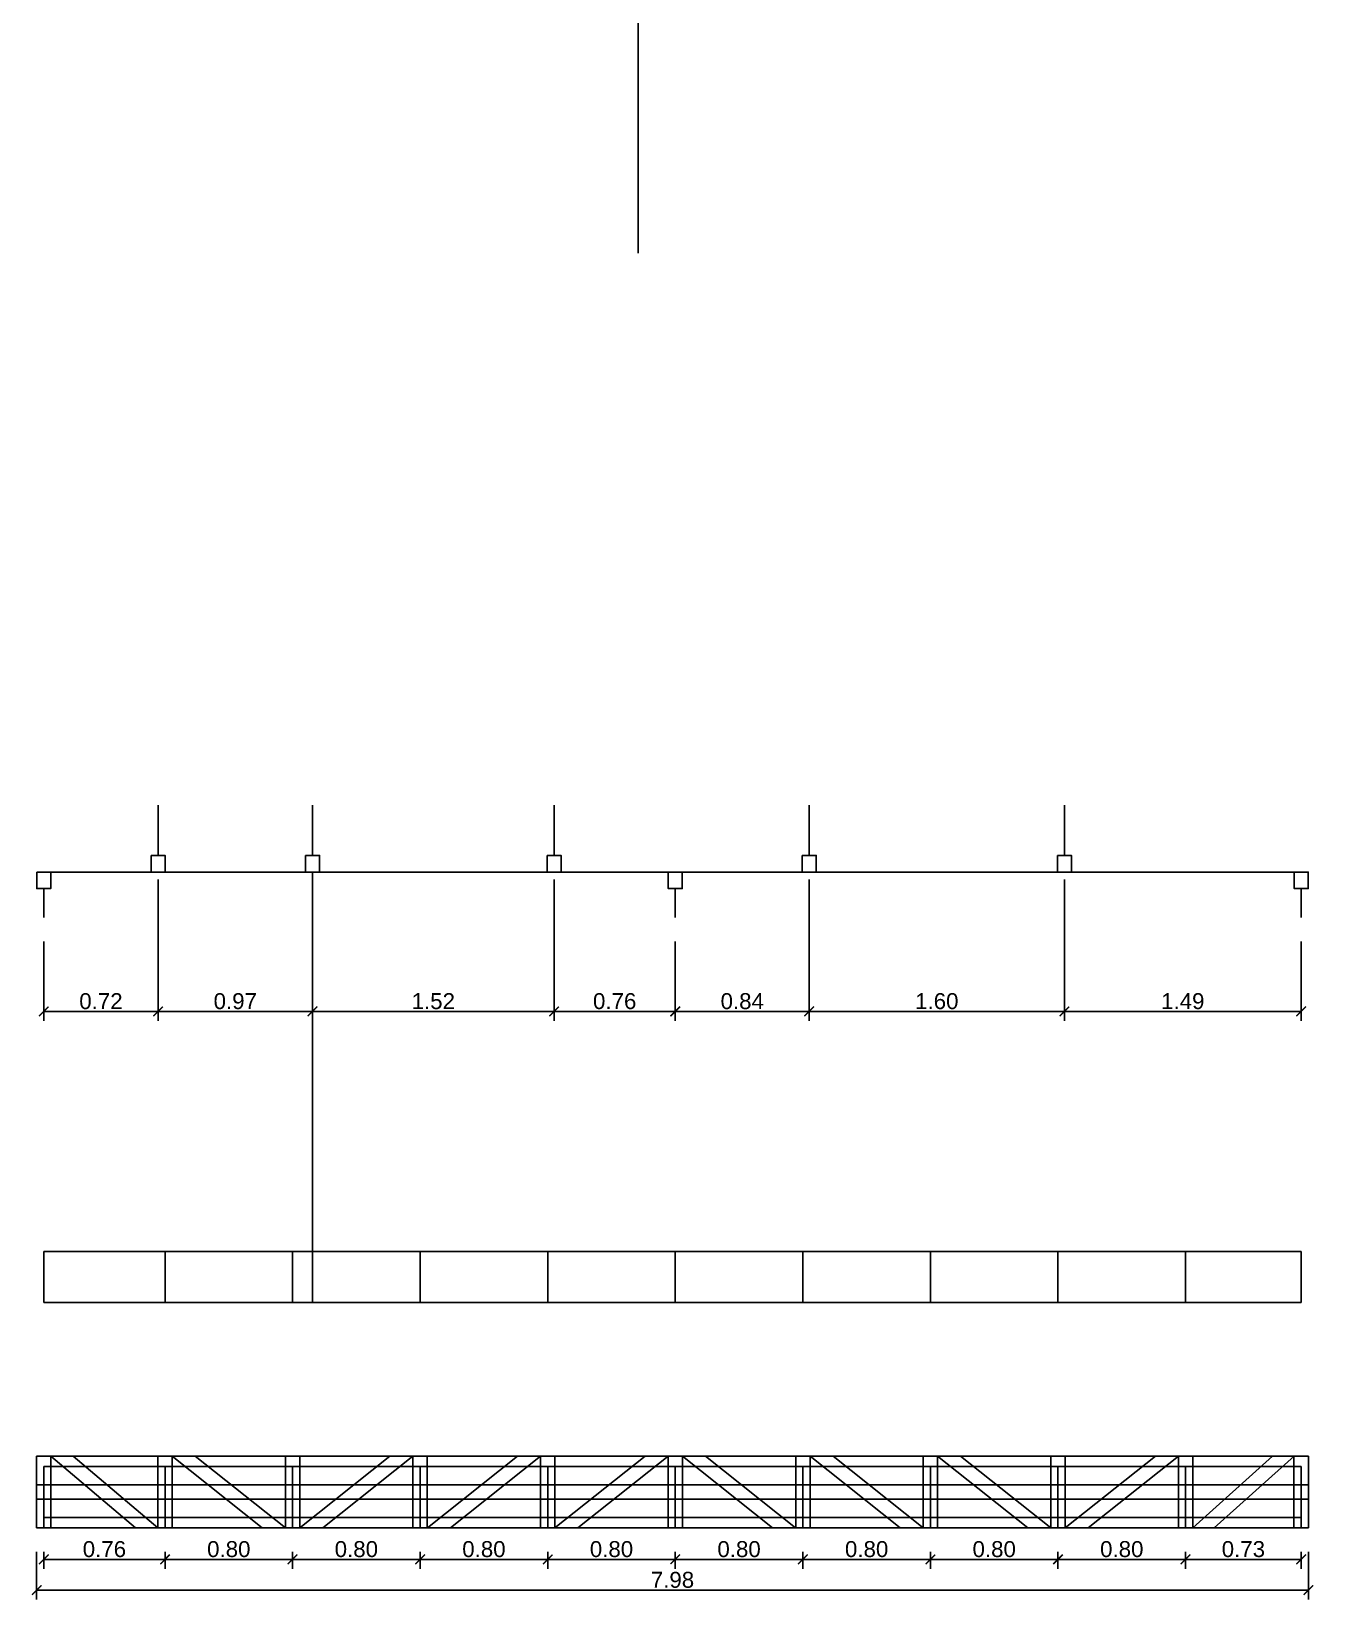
# Model space of a CAD drawing. Header units: millimetres. Extents: x 2924 to 6397, y 1567 to 1704.
# Drawn here: x 3191.83 to 3199.88, y 1567.36 to 1577.19 of the extents above; entities that cross this region are included whole.
import ezdxf

# ---------------------------------------------------------------- set-up
doc = ezdxf.new("R2010")
doc.units = ezdxf.units.MM
doc.header["$PDMODE"] = 35
doc.layers.get('Defpoints').update_dxf_attribs({"color": 230})
doc.layers.add('Viga', color=6, linetype='Continuous')
doc.styles.add('Arial10', font='arial.ttf', dxfattribs={"height": 0.1})
doc.dimstyles.new('COTA-1-50', dxfattribs={"dimtxt": 0.1, "dimasz": 0.06, "dimexe": 0.06, "dimexo": 0.15, "dimgap": 0.0125, "dimtad": 1, "dimzin": 0, "dimdsep": 46, "dimtxsty": 'Arial10', "dimblk1": 'ARCHTICK', "dimblk2": 'ARCHTICK', "dimsah": 1, "dimcen": 0.09, "dimclrd": 7, "dimclre": 7, "dimclrt": 7, "dimazin": 0, "dimtfac": 1, "dimtofl": 0, "dimtmove": 2, "dimatfit": 3, "dimldrblk": 'ARCHTICK', "dimfxl": 1, "dimtolj": 1, "dimtzin": 0, "dimarcsym": 0})

# ---------------------------------------------------------------- blocks, each defined once
blk = doc.blocks.new('_ARCHTICK')
at = {"color": 0, "linetype": 'ByBlock', "const_width": 0.15}
blk.add_lwpolyline([(-0.5, -0.5), (0.5, 0.5)], dxfattribs=at)
blk = doc.blocks.new('*D417')
at = {"layer": 'Defpoints', "color": 0, "transparency": 16777216}
for p in [(3192.6291, 1572.0208), (3191.9125, 1571.6322), (3192.6291, 1571.0432)]:
    blk.add_point(p, dxfattribs=at)
at = {"layer": 'Viga', "color": 7, "lineweight": -2, "transparency": 16777216}
for p, q in [((3192.6291, 1571.8708), (3192.6291, 1570.9832)), ((3191.9125, 1571.4822), (3191.9125, 1570.9832)), ((3191.9125, 1571.0432), (3192.6291, 1571.0432))]:
    blk.add_line(p, q, dxfattribs=at)
at = {"layer": 'Viga', "color": 7, "lineweight": -2, "transparency": 16777216, "xscale": 0.06, "yscale": 0.06, "zscale": 0.06, "rotation": 180}
blk.add_blockref('_ARCHTICK', (3191.9125, 1571.0432), dxfattribs=at)
at = {"layer": 'Viga', "color": 7, "lineweight": -2, "transparency": 16777216, "xscale": 0.06, "yscale": 0.06, "zscale": 0.06}
blk.add_blockref('_ARCHTICK', (3192.6291, 1571.0432), dxfattribs=at)
at = {"layer": 'Viga', "color": 7, "transparency": 16777216, "insert": (3192.2708, 1571.1068), "char_height": 0.1, "attachment_point": 5, "style": 'Arial10'}
blk.add_mtext('\\A1;0.72', dxfattribs=at)
blk = doc.blocks.new('*D418')
at = {"layer": 'Defpoints', "color": 0, "transparency": 16777216}
for p in [(3192.6291, 1572.0208), (3193.5975, 1572.0208), (3193.5975, 1571.0432)]:
    blk.add_point(p, dxfattribs=at)
at = {"layer": 'Viga', "color": 7, "lineweight": -2, "transparency": 16777216}
for p, q in [((3192.6291, 1571.8708), (3192.6291, 1570.9832)), ((3193.5975, 1571.8708), (3193.5975, 1570.9832)), ((3192.6291, 1571.0432), (3193.5975, 1571.0432))]:
    blk.add_line(p, q, dxfattribs=at)
at = {"layer": 'Viga', "color": 7, "lineweight": -2, "transparency": 16777216, "xscale": 0.06, "yscale": 0.06, "zscale": 0.06, "rotation": 180}
blk.add_blockref('_ARCHTICK', (3192.6291, 1571.0432), dxfattribs=at)
at = {"layer": 'Viga', "color": 7, "lineweight": -2, "transparency": 16777216, "xscale": 0.06, "yscale": 0.06, "zscale": 0.06}
blk.add_blockref('_ARCHTICK', (3193.5975, 1571.0432), dxfattribs=at)
at = {"layer": 'Viga', "color": 7, "transparency": 16777216, "insert": (3193.1133, 1571.1068), "char_height": 0.1, "attachment_point": 5, "style": 'Arial10'}
blk.add_mtext('\\A1;0.97', dxfattribs=at)
blk = doc.blocks.new('*D419')
at = {"layer": 'Defpoints', "color": 0, "transparency": 16777216}
for p in [(3193.5975, 1572.0208), (3195.1125, 1572.0208), (3195.1125, 1571.0432)]:
    blk.add_point(p, dxfattribs=at)
at = {"layer": 'Viga', "color": 7, "lineweight": -2, "transparency": 16777216}
for p, q in [((3193.5975, 1571.8708), (3193.5975, 1570.9832)), ((3195.1125, 1571.8708), (3195.1125, 1570.9832)), ((3193.5975, 1571.0432), (3195.1125, 1571.0432))]:
    blk.add_line(p, q, dxfattribs=at)
at = {"layer": 'Viga', "color": 7, "lineweight": -2, "transparency": 16777216, "xscale": 0.06, "yscale": 0.06, "zscale": 0.06, "rotation": 180}
blk.add_blockref('_ARCHTICK', (3193.5975, 1571.0432), dxfattribs=at)
at = {"layer": 'Viga', "color": 7, "lineweight": -2, "transparency": 16777216, "xscale": 0.06, "yscale": 0.06, "zscale": 0.06}
blk.add_blockref('_ARCHTICK', (3195.1125, 1571.0432), dxfattribs=at)
at = {"layer": 'Viga', "color": 7, "transparency": 16777216, "insert": (3194.355, 1571.1068), "char_height": 0.1, "attachment_point": 5, "style": 'Arial10'}
blk.add_mtext('\\A1;1.52', dxfattribs=at)
blk = doc.blocks.new('*D420')
at = {"layer": 'Defpoints', "color": 0, "transparency": 16777216}
for p in [(3195.1125, 1572.0208), (3195.8725, 1571.6322), (3195.8725, 1571.0432)]:
    blk.add_point(p, dxfattribs=at)
at = {"layer": 'Viga', "color": 7, "lineweight": -2, "transparency": 16777216}
for p, q in [((3195.1125, 1571.8708), (3195.1125, 1570.9832)), ((3195.8725, 1571.4822), (3195.8725, 1570.9832)), ((3195.1125, 1571.0432), (3195.8725, 1571.0432))]:
    blk.add_line(p, q, dxfattribs=at)
at = {"layer": 'Viga', "color": 7, "lineweight": -2, "transparency": 16777216, "xscale": 0.06, "yscale": 0.06, "zscale": 0.06, "rotation": 180}
blk.add_blockref('_ARCHTICK', (3195.1125, 1571.0432), dxfattribs=at)
at = {"layer": 'Viga', "color": 7, "lineweight": -2, "transparency": 16777216, "xscale": 0.06, "yscale": 0.06, "zscale": 0.06}
blk.add_blockref('_ARCHTICK', (3195.8725, 1571.0432), dxfattribs=at)
at = {"layer": 'Viga', "color": 7, "transparency": 16777216, "insert": (3195.4925, 1571.1068), "char_height": 0.1, "attachment_point": 5, "style": 'Arial10'}
blk.add_mtext('\\A1;0.76', dxfattribs=at)
blk = doc.blocks.new('*D421')
at = {"layer": 'Defpoints', "color": 0, "transparency": 16777216}
for p in [(3196.7125, 1572.0208), (3195.8725, 1571.6322), (3196.7125, 1571.0432)]:
    blk.add_point(p, dxfattribs=at)
at = {"layer": 'Viga', "color": 7, "lineweight": -2, "transparency": 16777216}
for p, q in [((3196.7125, 1571.8708), (3196.7125, 1570.9832)), ((3195.8725, 1571.4822), (3195.8725, 1570.9832)), ((3195.8725, 1571.0432), (3196.7125, 1571.0432))]:
    blk.add_line(p, q, dxfattribs=at)
at = {"layer": 'Viga', "color": 7, "lineweight": -2, "transparency": 16777216, "xscale": 0.06, "yscale": 0.06, "zscale": 0.06, "rotation": 180}
blk.add_blockref('_ARCHTICK', (3195.8725, 1571.0432), dxfattribs=at)
at = {"layer": 'Viga', "color": 7, "lineweight": -2, "transparency": 16777216, "xscale": 0.06, "yscale": 0.06, "zscale": 0.06}
blk.add_blockref('_ARCHTICK', (3196.7125, 1571.0432), dxfattribs=at)
at = {"layer": 'Viga', "color": 7, "transparency": 16777216, "insert": (3196.2925, 1571.1068), "char_height": 0.1, "attachment_point": 5, "style": 'Arial10'}
blk.add_mtext('\\A1;0.84', dxfattribs=at)
blk = doc.blocks.new('*D422')
at = {"layer": 'Defpoints', "color": 0, "transparency": 16777216}
for p in [(3196.7125, 1572.0208), (3198.3125, 1572.0208), (3198.3125, 1571.0432)]:
    blk.add_point(p, dxfattribs=at)
at = {"layer": 'Viga', "color": 7, "lineweight": -2, "transparency": 16777216}
for p, q in [((3196.7125, 1571.8708), (3196.7125, 1570.9832)), ((3198.3125, 1571.8708), (3198.3125, 1570.9832)), ((3196.7125, 1571.0432), (3198.3125, 1571.0432))]:
    blk.add_line(p, q, dxfattribs=at)
at = {"layer": 'Viga', "color": 7, "lineweight": -2, "transparency": 16777216, "xscale": 0.06, "yscale": 0.06, "zscale": 0.06, "rotation": 180}
blk.add_blockref('_ARCHTICK', (3196.7125, 1571.0432), dxfattribs=at)
at = {"layer": 'Viga', "color": 7, "lineweight": -2, "transparency": 16777216, "xscale": 0.06, "yscale": 0.06, "zscale": 0.06}
blk.add_blockref('_ARCHTICK', (3198.3125, 1571.0432), dxfattribs=at)
at = {"layer": 'Viga', "color": 7, "transparency": 16777216, "insert": (3197.5125, 1571.1068), "char_height": 0.1, "attachment_point": 5, "style": 'Arial10'}
blk.add_mtext('\\A1;1.60', dxfattribs=at)
blk = doc.blocks.new('*D423')
at = {"layer": 'Defpoints', "color": 0, "transparency": 16777216}
for p in [(3198.3125, 1572.0208), (3199.7976, 1571.6322), (3199.7976, 1571.0432)]:
    blk.add_point(p, dxfattribs=at)
at = {"layer": 'Viga', "color": 7, "lineweight": -2, "transparency": 16777216}
for p, q in [((3198.3125, 1571.8708), (3198.3125, 1570.9832)), ((3199.7976, 1571.4822), (3199.7976, 1570.9832)), ((3198.3125, 1571.0432), (3199.7976, 1571.0432))]:
    blk.add_line(p, q, dxfattribs=at)
at = {"layer": 'Viga', "color": 7, "lineweight": -2, "transparency": 16777216, "xscale": 0.06, "yscale": 0.06, "zscale": 0.06, "rotation": 180}
blk.add_blockref('_ARCHTICK', (3198.3125, 1571.0432), dxfattribs=at)
at = {"layer": 'Viga', "color": 7, "lineweight": -2, "transparency": 16777216, "xscale": 0.06, "yscale": 0.06, "zscale": 0.06}
blk.add_blockref('_ARCHTICK', (3199.7976, 1571.0432), dxfattribs=at)
at = {"layer": 'Viga', "color": 7, "transparency": 16777216, "insert": (3199.0551, 1571.1068), "char_height": 0.1, "attachment_point": 5, "style": 'Arial10'}
blk.add_mtext('\\A1;1.49', dxfattribs=at)
blk = doc.blocks.new('vm1')
at = {"layer": 'Viga', "color": 7, "true_color": 0xffffff}
for p, q in [((3191.9125, 1569.5389), (3199.7976, 1569.5389)), ((3191.9125, 1569.5389), (3191.9125, 1569.2189)), ((3194.2725, 1569.5389), (3194.2725, 1569.2189)), ((3197.4725, 1569.5389), (3197.4725, 1569.2189)), ((3199.0725, 1569.5389), (3199.0725, 1569.2189)), ((3199.7976, 1569.5389), (3199.7976, 1569.2189)), ((3191.9125, 1569.2189), (3199.7976, 1569.2189))]:
    blk.add_line(p, q, dxfattribs=at)
at = {"layer": 'Viga', "color": 3}
for p, q in [((3192.6725, 1569.5389), (3192.6725, 1569.2189)), ((3193.4725, 1569.5389), (3193.4725, 1569.2189)), ((3195.0725, 1569.5389), (3195.0725, 1569.2189)), ((3195.8725, 1569.5389), (3195.8725, 1569.2189)), ((3196.6725, 1569.5389), (3196.6725, 1569.2189)), ((3198.2725, 1569.5389), (3198.2725, 1569.2189))]:
    blk.add_line(p, q, dxfattribs=at)
blk = doc.blocks.new('*D478')
at = {"layer": 'Defpoints', "color": 0, "transparency": 16777216}
for p in [(3191.9125, 1567.8046), (3192.6725, 1567.8046), (3192.6725, 1567.6081)]:
    blk.add_point(p, dxfattribs=at)
at = {"layer": 'Viga', "color": 7, "lineweight": -2, "transparency": 16777216}
for p, q in [((3191.9125, 1567.6546), (3191.9125, 1567.5481)), ((3191.9125, 1567.6081), (3192.6725, 1567.6081)), ((3192.6725, 1567.6546), (3192.6725, 1567.5481))]:
    blk.add_line(p, q, dxfattribs=at)
at = {"layer": 'Viga', "color": 7, "lineweight": -2, "transparency": 16777216, "xscale": 0.06, "yscale": 0.06, "zscale": 0.06, "rotation": 180}
blk.add_blockref('_ARCHTICK', (3191.9125, 1567.6081), dxfattribs=at)
at = {"layer": 'Viga', "color": 7, "lineweight": -2, "transparency": 16777216, "xscale": 0.06, "yscale": 0.06, "zscale": 0.06}
blk.add_blockref('_ARCHTICK', (3192.6725, 1567.6081), dxfattribs=at)
at = {"layer": 'Viga', "color": 7, "transparency": 16777216, "insert": (3192.2925, 1567.6717), "char_height": 0.1, "attachment_point": 5, "style": 'Arial10'}
blk.add_mtext('\\A1;0.76', dxfattribs=at)
blk = doc.blocks.new('*D479')
at = {"layer": 'Defpoints', "color": 0, "transparency": 16777216}
for p in [(3192.6725, 1567.8046), (3193.4725, 1567.8046), (3193.4725, 1567.6081)]:
    blk.add_point(p, dxfattribs=at)
at = {"layer": 'Viga', "color": 7, "lineweight": -2, "transparency": 16777216}
for p, q in [((3192.6725, 1567.6546), (3192.6725, 1567.5481)), ((3192.6725, 1567.6081), (3193.4725, 1567.6081)), ((3193.4725, 1567.6546), (3193.4725, 1567.5481))]:
    blk.add_line(p, q, dxfattribs=at)
at = {"layer": 'Viga', "color": 7, "lineweight": -2, "transparency": 16777216, "xscale": 0.06, "yscale": 0.06, "zscale": 0.06, "rotation": 180}
blk.add_blockref('_ARCHTICK', (3192.6725, 1567.6081), dxfattribs=at)
at = {"layer": 'Viga', "color": 7, "lineweight": -2, "transparency": 16777216, "xscale": 0.06, "yscale": 0.06, "zscale": 0.06}
blk.add_blockref('_ARCHTICK', (3193.4725, 1567.6081), dxfattribs=at)
at = {"layer": 'Viga', "color": 7, "transparency": 16777216, "insert": (3193.0725, 1567.6717), "char_height": 0.1, "attachment_point": 5, "style": 'Arial10'}
blk.add_mtext('\\A1;0.80', dxfattribs=at)
blk = doc.blocks.new('*D480')
at = {"layer": 'Defpoints', "color": 0, "transparency": 16777216}
for p in [(3193.4725, 1567.8046), (3194.2725, 1567.8046), (3194.2725, 1567.6081)]:
    blk.add_point(p, dxfattribs=at)
at = {"layer": 'Viga', "color": 7, "lineweight": -2, "transparency": 16777216}
for p, q in [((3193.4725, 1567.6546), (3193.4725, 1567.5481)), ((3193.4725, 1567.6081), (3194.2725, 1567.6081)), ((3194.2725, 1567.6546), (3194.2725, 1567.5481))]:
    blk.add_line(p, q, dxfattribs=at)
at = {"layer": 'Viga', "color": 7, "lineweight": -2, "transparency": 16777216, "xscale": 0.06, "yscale": 0.06, "zscale": 0.06, "rotation": 180}
blk.add_blockref('_ARCHTICK', (3193.4725, 1567.6081), dxfattribs=at)
at = {"layer": 'Viga', "color": 7, "lineweight": -2, "transparency": 16777216, "xscale": 0.06, "yscale": 0.06, "zscale": 0.06}
blk.add_blockref('_ARCHTICK', (3194.2725, 1567.6081), dxfattribs=at)
at = {"layer": 'Viga', "color": 7, "transparency": 16777216, "insert": (3193.8725, 1567.6717), "char_height": 0.1, "attachment_point": 5, "style": 'Arial10'}
blk.add_mtext('\\A1;0.80', dxfattribs=at)
blk = doc.blocks.new('*D481')
at = {"layer": 'Defpoints', "color": 0, "transparency": 16777216}
for p in [(3194.2725, 1567.8046), (3195.0725, 1567.8046), (3195.0725, 1567.6081)]:
    blk.add_point(p, dxfattribs=at)
at = {"layer": 'Viga', "color": 7, "lineweight": -2, "transparency": 16777216}
for p, q in [((3194.2725, 1567.6546), (3194.2725, 1567.5481)), ((3194.2725, 1567.6081), (3195.0725, 1567.6081)), ((3195.0725, 1567.6546), (3195.0725, 1567.5481))]:
    blk.add_line(p, q, dxfattribs=at)
at = {"layer": 'Viga', "color": 7, "lineweight": -2, "transparency": 16777216, "xscale": 0.06, "yscale": 0.06, "zscale": 0.06, "rotation": 180}
blk.add_blockref('_ARCHTICK', (3194.2725, 1567.6081), dxfattribs=at)
at = {"layer": 'Viga', "color": 7, "lineweight": -2, "transparency": 16777216, "xscale": 0.06, "yscale": 0.06, "zscale": 0.06}
blk.add_blockref('_ARCHTICK', (3195.0725, 1567.6081), dxfattribs=at)
at = {"layer": 'Viga', "color": 7, "transparency": 16777216, "insert": (3194.6725, 1567.6717), "char_height": 0.1, "attachment_point": 5, "style": 'Arial10'}
blk.add_mtext('\\A1;0.80', dxfattribs=at)
blk = doc.blocks.new('*D482')
at = {"layer": 'Defpoints', "color": 0, "transparency": 16777216}
for p in [(3195.0725, 1567.8046), (3195.8725, 1567.8046), (3195.8725, 1567.6081)]:
    blk.add_point(p, dxfattribs=at)
at = {"layer": 'Viga', "color": 7, "lineweight": -2, "transparency": 16777216}
for p, q in [((3195.0725, 1567.6546), (3195.0725, 1567.5481)), ((3195.0725, 1567.6081), (3195.8725, 1567.6081)), ((3195.8725, 1567.6546), (3195.8725, 1567.5481))]:
    blk.add_line(p, q, dxfattribs=at)
at = {"layer": 'Viga', "color": 7, "lineweight": -2, "transparency": 16777216, "xscale": 0.06, "yscale": 0.06, "zscale": 0.06, "rotation": 180}
blk.add_blockref('_ARCHTICK', (3195.0725, 1567.6081), dxfattribs=at)
at = {"layer": 'Viga', "color": 7, "lineweight": -2, "transparency": 16777216, "xscale": 0.06, "yscale": 0.06, "zscale": 0.06}
blk.add_blockref('_ARCHTICK', (3195.8725, 1567.6081), dxfattribs=at)
at = {"layer": 'Viga', "color": 7, "transparency": 16777216, "insert": (3195.4725, 1567.6717), "char_height": 0.1, "attachment_point": 5, "style": 'Arial10'}
blk.add_mtext('\\A1;0.80', dxfattribs=at)
blk = doc.blocks.new('*D483')
at = {"layer": 'Defpoints', "color": 0, "transparency": 16777216}
for p in [(3195.8725, 1567.8046), (3196.6725, 1567.8046), (3196.6725, 1567.6081)]:
    blk.add_point(p, dxfattribs=at)
at = {"layer": 'Viga', "color": 7, "lineweight": -2, "transparency": 16777216}
for p, q in [((3195.8725, 1567.6546), (3195.8725, 1567.5481)), ((3195.8725, 1567.6081), (3196.6725, 1567.6081)), ((3196.6725, 1567.6546), (3196.6725, 1567.5481))]:
    blk.add_line(p, q, dxfattribs=at)
at = {"layer": 'Viga', "color": 7, "lineweight": -2, "transparency": 16777216, "xscale": 0.06, "yscale": 0.06, "zscale": 0.06, "rotation": 180}
blk.add_blockref('_ARCHTICK', (3195.8725, 1567.6081), dxfattribs=at)
at = {"layer": 'Viga', "color": 7, "lineweight": -2, "transparency": 16777216, "xscale": 0.06, "yscale": 0.06, "zscale": 0.06}
blk.add_blockref('_ARCHTICK', (3196.6725, 1567.6081), dxfattribs=at)
at = {"layer": 'Viga', "color": 7, "transparency": 16777216, "insert": (3196.2725, 1567.6717), "char_height": 0.1, "attachment_point": 5, "style": 'Arial10'}
blk.add_mtext('\\A1;0.80', dxfattribs=at)
blk = doc.blocks.new('*D484')
at = {"layer": 'Defpoints', "color": 0, "transparency": 16777216}
for p in [(3196.6725, 1567.8046), (3197.4725, 1567.8046), (3197.4725, 1567.6081)]:
    blk.add_point(p, dxfattribs=at)
at = {"layer": 'Viga', "color": 7, "lineweight": -2, "transparency": 16777216}
for p, q in [((3196.6725, 1567.6546), (3196.6725, 1567.5481)), ((3196.6725, 1567.6081), (3197.4725, 1567.6081)), ((3197.4725, 1567.6546), (3197.4725, 1567.5481))]:
    blk.add_line(p, q, dxfattribs=at)
at = {"layer": 'Viga', "color": 7, "lineweight": -2, "transparency": 16777216, "xscale": 0.06, "yscale": 0.06, "zscale": 0.06, "rotation": 180}
blk.add_blockref('_ARCHTICK', (3196.6725, 1567.6081), dxfattribs=at)
at = {"layer": 'Viga', "color": 7, "lineweight": -2, "transparency": 16777216, "xscale": 0.06, "yscale": 0.06, "zscale": 0.06}
blk.add_blockref('_ARCHTICK', (3197.4725, 1567.6081), dxfattribs=at)
at = {"layer": 'Viga', "color": 7, "transparency": 16777216, "insert": (3197.0725, 1567.6717), "char_height": 0.1, "attachment_point": 5, "style": 'Arial10'}
blk.add_mtext('\\A1;0.80', dxfattribs=at)
blk = doc.blocks.new('*D485')
at = {"layer": 'Defpoints', "color": 0, "transparency": 16777216}
for p in [(3197.4725, 1567.8046), (3198.2725, 1567.8046), (3198.2725, 1567.6081)]:
    blk.add_point(p, dxfattribs=at)
at = {"layer": 'Viga', "color": 7, "lineweight": -2, "transparency": 16777216}
for p, q in [((3197.4725, 1567.6546), (3197.4725, 1567.5481)), ((3197.4725, 1567.6081), (3198.2725, 1567.6081)), ((3198.2725, 1567.6546), (3198.2725, 1567.5481))]:
    blk.add_line(p, q, dxfattribs=at)
at = {"layer": 'Viga', "color": 7, "lineweight": -2, "transparency": 16777216, "xscale": 0.06, "yscale": 0.06, "zscale": 0.06, "rotation": 180}
blk.add_blockref('_ARCHTICK', (3197.4725, 1567.6081), dxfattribs=at)
at = {"layer": 'Viga', "color": 7, "lineweight": -2, "transparency": 16777216, "xscale": 0.06, "yscale": 0.06, "zscale": 0.06}
blk.add_blockref('_ARCHTICK', (3198.2725, 1567.6081), dxfattribs=at)
at = {"layer": 'Viga', "color": 7, "transparency": 16777216, "insert": (3197.8725, 1567.6717), "char_height": 0.1, "attachment_point": 5, "style": 'Arial10'}
blk.add_mtext('\\A1;0.80', dxfattribs=at)
blk = doc.blocks.new('*D486')
at = {"layer": 'Defpoints', "color": 0, "transparency": 16777216}
for p in [(3198.2725, 1567.8046), (3199.0725, 1567.8046), (3199.0725, 1567.6081)]:
    blk.add_point(p, dxfattribs=at)
at = {"layer": 'Viga', "color": 7, "lineweight": -2, "transparency": 16777216}
for p, q in [((3198.2725, 1567.6546), (3198.2725, 1567.5481)), ((3198.2725, 1567.6081), (3199.0725, 1567.6081)), ((3199.0725, 1567.6546), (3199.0725, 1567.5481))]:
    blk.add_line(p, q, dxfattribs=at)
at = {"layer": 'Viga', "color": 7, "lineweight": -2, "transparency": 16777216, "xscale": 0.06, "yscale": 0.06, "zscale": 0.06, "rotation": 180}
blk.add_blockref('_ARCHTICK', (3198.2725, 1567.6081), dxfattribs=at)
at = {"layer": 'Viga', "color": 7, "lineweight": -2, "transparency": 16777216, "xscale": 0.06, "yscale": 0.06, "zscale": 0.06}
blk.add_blockref('_ARCHTICK', (3199.0725, 1567.6081), dxfattribs=at)
at = {"layer": 'Viga', "color": 7, "transparency": 16777216, "insert": (3198.6725, 1567.6717), "char_height": 0.1, "attachment_point": 5, "style": 'Arial10'}
blk.add_mtext('\\A1;0.80', dxfattribs=at)
blk = doc.blocks.new('*D487')
at = {"layer": 'Defpoints', "color": 0, "transparency": 16777216}
for p in [(3199.0725, 1567.8046), (3199.7976, 1567.8046), (3199.7976, 1567.6081)]:
    blk.add_point(p, dxfattribs=at)
at = {"layer": 'Viga', "color": 7, "lineweight": -2, "transparency": 16777216}
for p, q in [((3199.0725, 1567.6546), (3199.0725, 1567.5481)), ((3199.0725, 1567.6081), (3199.7976, 1567.6081)), ((3199.7976, 1567.6546), (3199.7976, 1567.5481))]:
    blk.add_line(p, q, dxfattribs=at)
at = {"layer": 'Viga', "color": 7, "lineweight": -2, "transparency": 16777216, "xscale": 0.06, "yscale": 0.06, "zscale": 0.06, "rotation": 180}
blk.add_blockref('_ARCHTICK', (3199.0725, 1567.6081), dxfattribs=at)
at = {"layer": 'Viga', "color": 7, "lineweight": -2, "transparency": 16777216, "xscale": 0.06, "yscale": 0.06, "zscale": 0.06}
blk.add_blockref('_ARCHTICK', (3199.7976, 1567.6081), dxfattribs=at)
at = {"layer": 'Viga', "color": 7, "transparency": 16777216, "insert": (3199.4351, 1567.6717), "char_height": 0.1, "attachment_point": 5, "style": 'Arial10'}
blk.add_mtext('\\A1;0.73', dxfattribs=at)
blk = doc.blocks.new('*D488')
at = {"layer": 'Defpoints', "color": 0, "transparency": 16777216}
for p in [(3191.8675, 1567.8046), (3199.8425, 1567.8046), (3199.8425, 1567.4155)]:
    blk.add_point(p, dxfattribs=at)
at = {"layer": 'Viga', "color": 7, "lineweight": -2, "transparency": 16777216}
for p, q in [((3191.8675, 1567.6546), (3191.8675, 1567.3555)), ((3199.8425, 1567.6546), (3199.8425, 1567.3555)), ((3191.8675, 1567.4155), (3199.8425, 1567.4155))]:
    blk.add_line(p, q, dxfattribs=at)
at = {"layer": 'Viga', "color": 7, "lineweight": -2, "transparency": 16777216, "xscale": 0.06, "yscale": 0.06, "zscale": 0.06, "rotation": 180}
blk.add_blockref('_ARCHTICK', (3191.8675, 1567.4155), dxfattribs=at)
at = {"layer": 'Viga', "color": 7, "lineweight": -2, "transparency": 16777216, "xscale": 0.06, "yscale": 0.06, "zscale": 0.06}
blk.add_blockref('_ARCHTICK', (3199.8425, 1567.4155), dxfattribs=at)
at = {"layer": 'Viga', "color": 7, "transparency": 16777216, "insert": (3195.855, 1567.4791), "char_height": 0.1, "attachment_point": 5, "style": 'Arial10'}
blk.add_mtext('\\A1;7.98', dxfattribs=at)

msp = doc.modelspace()

# ---------------------------------------------------------------- linework, layer by layer
at = {"layer": 'Viga'}
for p, q in [((3195.6396, 1590.5343), (3195.6396, 1575.7962)), ((3192.6291, 1572.0208), (3192.6291, 1572.3365)), ((3193.5975, 1572.0208), (3193.5975, 1572.3365)), ((3195.1125, 1572.0208), (3195.1125, 1572.3365)), ((3196.7125, 1572.0208), (3196.7125, 1572.3365)), ((3198.3125, 1572.0208), (3198.3125, 1572.3365)), ((3191.9125, 1571.9168), (3199.7976, 1571.9168)), ((3193.5975, 1571.9168), (3193.5975, 1569.2189)), ((3191.9125, 1571.6322), (3191.9125, 1571.8128)), ((3195.8725, 1571.6322), (3195.8725, 1571.8128)), ((3199.7976, 1571.6322), (3199.7976, 1571.8128)), ((3191.8675, 1568.2546), (3191.8675, 1567.8046)), ((3199.8425, 1568.2546), (3191.8675, 1568.2546)), ((3191.9575, 1568.2546), (3191.9575, 1567.8046)), ((3191.9575, 1568.2546), (3192.4883, 1567.8046)), ((3192.0967, 1568.2546), (3192.6275, 1567.8046)), ((3192.6275, 1568.2546), (3192.6275, 1567.8046)), ((3192.7175, 1568.2546), (3192.7175, 1567.8046)), ((3192.7175, 1568.2546), (3193.2827, 1567.8046)), ((3192.862, 1568.2546), (3193.4272, 1567.8046)), ((3193.4275, 1568.2546), (3193.4275, 1567.8046)), ((3193.5175, 1568.2546), (3193.5175, 1567.8046)), ((3194.0831, 1568.2546), (3193.5179, 1567.8046)), ((3194.2275, 1568.2546), (3193.6624, 1567.8046)), ((3194.2275, 1568.2546), (3194.2275, 1567.8046)), ((3194.3175, 1568.2546), (3194.3175, 1567.8046)), ((3194.8831, 1568.2546), (3194.3179, 1567.8046)), ((3195.0275, 1568.2546), (3194.4624, 1567.8046)), ((3195.0275, 1568.2546), (3195.0275, 1567.8046)), ((3195.1175, 1568.2546), (3195.1175, 1567.8046)), ((3195.6831, 1568.2546), (3195.1179, 1567.8046)), ((3195.8275, 1568.2546), (3195.2624, 1567.8046)), ((3195.8275, 1568.2546), (3195.8275, 1567.8046)), ((3195.9175, 1568.2546), (3195.9175, 1567.8046)), ((3195.9175, 1568.2546), (3196.4827, 1567.8046)), ((3196.062, 1568.2546), (3196.6272, 1567.8046)), ((3196.6275, 1568.2546), (3196.6275, 1567.8046)), ((3196.7175, 1568.2546), (3196.7175, 1567.8046)), ((3196.7175, 1568.2546), (3197.2827, 1567.8046)), ((3196.862, 1568.2546), (3197.4272, 1567.8046)), ((3197.4275, 1568.2546), (3197.4275, 1567.8046)), ((3197.5175, 1568.2546), (3197.5175, 1567.8046)), ((3197.5175, 1568.2546), (3198.0827, 1567.8046)), ((3197.662, 1568.2546), (3198.2272, 1567.8046)), ((3198.2275, 1568.2546), (3198.2275, 1567.8046)), ((3198.3175, 1568.2546), (3198.3175, 1567.8046)), ((3198.8831, 1568.2546), (3198.3179, 1567.8046)), ((3199.0275, 1568.2546), (3198.4624, 1567.8046)), ((3199.0275, 1568.2546), (3199.0275, 1567.8046)), ((3199.1175, 1568.2546), (3199.1175, 1567.8046)), ((3199.6186, 1568.2546), (3199.1176, 1567.8046)), ((3199.7532, 1568.2546), (3199.2523, 1567.8046)), ((3199.7525, 1568.2546), (3199.7525, 1567.8046)), ((3199.8425, 1568.2546), (3199.8425, 1567.8046)), ((3199.8425, 1568.0746), (3191.8675, 1568.0746)), ((3199.8425, 1567.9846), (3191.8675, 1567.9846)), ((3199.8425, 1567.8046), (3191.8675, 1567.8046))]:
    msp.add_line(p, q, dxfattribs=at)
at = {"layer": 'Viga', "color": 7, "true_color": 0xffffff}
for p, q in [((3191.9125, 1568.1896), (3199.7976, 1568.1896)), ((3191.9125, 1568.1896), (3191.9125, 1567.8046)), ((3192.6725, 1568.1896), (3192.6725, 1567.8046)), ((3193.4725, 1568.1896), (3193.4725, 1567.8046)), ((3194.2725, 1568.1896), (3194.2725, 1567.8046)), ((3195.0725, 1568.1896), (3195.0725, 1567.8046)), ((3195.8725, 1568.1896), (3195.8725, 1567.8046)), ((3196.6725, 1568.1896), (3196.6725, 1567.8046)), ((3197.4725, 1568.1896), (3197.4725, 1567.8046)), ((3198.2725, 1568.1896), (3198.2725, 1567.8046)), ((3199.0725, 1568.1896), (3199.0725, 1567.8046)), ((3199.7976, 1568.1896), (3199.7976, 1567.8046)), ((3191.9125, 1567.8696), (3199.7976, 1567.8696))]:
    msp.add_line(p, q, dxfattribs=at)
at = {"layer": 'Viga'}
for points in [[(3192.5851, 1572.0208), (3192.6731, 1572.0208), (3192.6731, 1571.9168), (3192.5851, 1571.9168)], [(3193.5535, 1572.0208), (3193.6415, 1572.0208), (3193.6415, 1571.9168), (3193.5535, 1571.9168)], [(3195.0685, 1572.0208), (3195.1565, 1572.0208), (3195.1565, 1571.9168), (3195.0685, 1571.9168)], [(3196.6685, 1572.0208), (3196.7565, 1572.0208), (3196.7565, 1571.9168), (3196.6685, 1571.9168)], [(3198.2685, 1572.0208), (3198.3565, 1572.0208), (3198.3565, 1571.9168), (3198.2685, 1571.9168)], [(3191.8685, 1571.9168), (3191.9565, 1571.9168), (3191.9565, 1571.8128), (3191.8685, 1571.8128)], [(3195.8285, 1571.9168), (3195.9165, 1571.9168), (3195.9165, 1571.8128), (3195.8285, 1571.8128)], [(3199.7536, 1571.9168), (3199.8416, 1571.9168), (3199.8416, 1571.8128), (3199.7536, 1571.8128)]]:
    msp.add_lwpolyline(points, close=True, dxfattribs=at)

# ---------------------------------------------------------------- block references
msp.add_blockref('vm1', (0, 0), dxfattribs=at)

# ---------------------------------------------------------------- dimensions: what is measured, and where the dimension line sits
for base, p1, p2, picture, middle in [((3192.6291, 1571.0432), (3191.9125, 1571.6322), (3192.6291, 1572.0208), '*D417', (3192.2708, 1571.1068)), ((3193.5975, 1571.0432), (3192.6291, 1572.0208), (3193.5975, 1572.0208), '*D418', (3193.1133, 1571.1068)), ((3195.1125482622, 1571.0432399764), (3193.5975482622, 1572.0208029945), (3195.1125482622, 1572.0208029945), '*D419', (3194.3550482622, 1571.1067972751)), ((3195.8725, 1571.0432), (3195.1125, 1572.0208), (3195.8725, 1571.6322), '*D420', (3195.4925, 1571.1068)), ((3196.7125, 1571.0432), (3195.8725, 1571.6322), (3196.7125, 1572.0208), '*D421', (3196.2925, 1571.1068)), ((3198.3125, 1571.0432), (3196.7125, 1572.0208), (3198.3125, 1572.0208), '*D422', (3197.5125, 1571.1068)), ((3199.7976, 1571.0432), (3198.3125, 1572.0208), (3199.7976, 1571.6322), '*D423', (3199.0551, 1571.1068)), ((3199.842549, 1567.415521), (3191.867548, 1567.804583), (3199.842549, 1567.804583), '*D488', (3195.855049, 1567.479078)), ((3192.6725, 1567.6081), (3191.9125, 1567.8046), (3192.6725, 1567.8046), '*D478', (3192.2925, 1567.6717)), ((3193.4725, 1567.6081), (3192.6725, 1567.8046), (3193.4725, 1567.8046), '*D479', (3193.0725, 1567.6717)), ((3194.2725, 1567.6081), (3193.4725, 1567.8046), (3194.2725, 1567.8046), '*D480', (3193.8725, 1567.6717)), ((3195.0725, 1567.6081), (3194.2725, 1567.8046), (3195.0725, 1567.8046), '*D481', (3194.6725, 1567.6717)), ((3195.8725, 1567.6081), (3195.0725, 1567.8046), (3195.8725, 1567.8046), '*D482', (3195.4725, 1567.6717)), ((3196.6725, 1567.6081), (3195.8725, 1567.8046), (3196.6725, 1567.8046), '*D483', (3196.2725, 1567.6717)), ((3197.4725, 1567.6081), (3196.6725, 1567.8046), (3197.4725, 1567.8046), '*D484', (3197.0725, 1567.6717)), ((3198.2725, 1567.6081), (3197.4725, 1567.8046), (3198.2725, 1567.8046), '*D485', (3197.8725, 1567.6717)), ((3199.0725, 1567.6081), (3198.2725, 1567.8046), (3199.0725, 1567.8046), '*D486', (3198.6725, 1567.6717)), ((3199.7976, 1567.6081), (3199.0725, 1567.8046), (3199.7976, 1567.8046), '*D487', (3199.4351, 1567.6717))]:
    dim = msp.add_linear_dim(base=base, p1=p1, p2=p2, dimstyle='COTA-1-50', override={"dimfxl": 0.5, "dimarcsym": 1}, dxfattribs=at)
    dim.commit()
    dim.dimension.update_dxf_attribs({"geometry": picture, "text_midpoint": middle})

doc.saveas('drawing.dxf')
